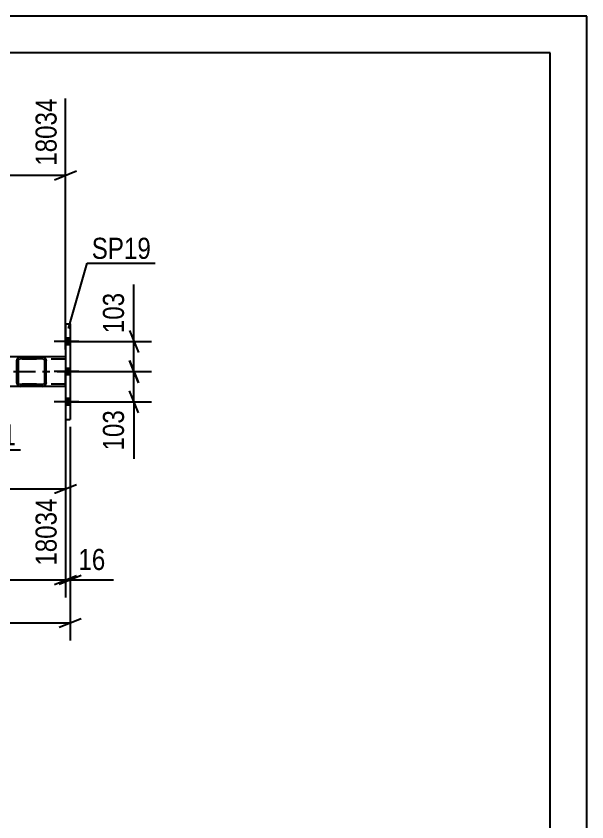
# Model space of a CAD drawing. Header units: millimetres. Extents: x 0 to 841, y 0 to 594.
# Drawn here: x 763.5 to 841, y 484.5 to 594 of the extents above; entities that cross this region are included whole.
import ezdxf

# ---------------------------------------------------------------- set-up
doc = ezdxf.new("R2010")
doc.units = ezdxf.units.MM
doc.linetypes.add('DXK_LINE_DOT2', pattern=[3.9198, 1.9599, -1.9599])
doc.linetypes.add('DXK_LINE_DOT3', pattern=[5.9187, 2.979, -0.9799, 0.9799, -0.9799])
doc.styles.add('Arial Narrow', font='ARIALN.TTF', dxfattribs={"height": 0.2})

# ---------------------------------------------------------------- blocks, each defined once
blk = doc.blocks.new('Unknown-318888112-1133')
at = {"color": 5, "linetype": 'Continuous'}
for p, q in [((841, 594), (0, 594)), ((841, 0), (841, 594)), ((836, 589), (5, 589)), ((836, 5), (836, 589))]:
    blk.add_line(p, q, dxfattribs=at)
blk = doc.blocks.new('Part-318888112-5631 - 5490')
at = {"color": 2, "linetype": 'Continuous'}
for p, q in [((764.05, 547.69), (763.86, 547.65)), ((763.88, 547.38), (763.95, 547.43)), ((763.95, 547.43), (764.05, 547.45)), ((767.09, 547.69), (764.05, 547.69)), ((767.09, 547.45), (764.05, 547.45)), ((767.27, 547.65), (767.09, 547.69)), ((767.09, 547.45), (767.18, 547.43)), ((767.18, 547.43), (767.26, 547.38)), ((763.6, 547.39), (763.57, 547.21)), ((763.57, 544.17), (763.57, 547.21)), ((763.81, 547.21), (763.82, 547.3)), ((763.81, 544.17), (763.81, 547.21)), ((763.82, 547.3), (763.88, 547.38)), ((767.26, 547.38), (767.31, 547.3)), ((767.31, 547.3), (767.33, 547.21)), ((767.33, 547.21), (767.33, 544.17)), ((767.57, 547.21), (767.53, 547.39)), ((767.57, 544.17), (767.57, 547.21)), ((763.57, 544.17), (763.6, 543.98)), ((763.82, 544.07), (763.81, 544.17)), ((767.33, 544.17), (767.31, 544.07)), ((767.53, 543.98), (767.57, 544.17)), ((763.88, 544), (763.82, 544.07)), ((763.86, 543.72), (764.05, 543.69)), ((763.95, 543.95), (763.88, 544)), ((764.05, 543.93), (763.95, 543.95)), ((767.09, 543.93), (764.05, 543.93)), ((767.09, 543.69), (764.05, 543.69)), ((767.18, 543.95), (767.09, 543.93)), ((767.09, 543.69), (767.27, 543.72)), ((767.26, 544), (767.18, 543.95)), ((767.31, 544.07), (767.26, 544))]:
    blk.add_line(p, q, dxfattribs=at)
at = {"color": 7, "linetype": 'DXK_LINE_DOT2'}
for p, q in [((763.86, 547.65), (764.05, 547.69)), ((767.09, 547.69), (767.27, 547.65)), ((763.57, 547.21), (763.6, 547.39)), ((767.53, 547.39), (767.57, 547.21)), ((763.6, 543.98), (763.57, 544.17)), ((767.57, 544.17), (767.53, 543.98)), ((764.05, 543.69), (763.86, 543.72)), ((767.27, 543.72), (767.09, 543.69))]:
    blk.add_line(p, q, dxfattribs=at)
at = {"color": 7, "linetype": 'DXK_LINE_DOT3'}
blk.add_line((765.57, 545.69), (765.57, 545.69), dxfattribs=at)
at = {"color": 2, "linetype": 'Continuous'}
for centre, start, end in [((764.05, 547.21), 112.5, 157.5), ((767.09, 547.21), 22.5, 67.5), ((764.05, 544.17), 202.5, 247.5), ((767.09, 544.17), 292.5, 337.5)]:
    blk.add_arc(centre, 0.48, start, end, dxfattribs=at)
at = {"color": 7, "linetype": 'DXK_LINE_DOT2'}
for centre, start, end in [((764.05, 547.21), 112.5, 157.5), ((767.09, 547.21), 22.5, 67.5), ((764.05, 544.17), 202.5, 247.5), ((767.09, 544.17), 292.5, 337.5)]:
    blk.add_arc(centre, 0.48, start, end, dxfattribs=at)
blk = doc.blocks.new('Part-318888112-5662 - 5490')
at = {"color": 2, "linetype": 'Continuous'}
for p, q in [((770.18, 552.19), (770.82, 552.19)), ((770.18, 552.19), (770.18, 539.19)), ((770.82, 552.19), (770.82, 539.19)), ((770.18, 539.19), (770.82, 539.19))]:
    blk.add_line(p, q, dxfattribs=at)
blk = doc.blocks.new('Bolt-318888112-5722 - 5490')
at = {"linetype": 'Continuous'}
for points in [[(770.82, 549.35), (770.82, 550.23), (770.18, 550.23), (770.18, 549.35)], [(770.82, 549.35), (770.82, 550.23), (770.18, 550.23), (770.18, 549.35)], [(770.82, 549.35), (770.82, 550.23), (770.18, 550.23), (770.18, 549.35)], [(770.82, 545.25), (770.82, 546.13), (770.18, 546.13), (770.18, 545.25)], [(770.82, 545.25), (770.82, 546.13), (770.18, 546.13), (770.18, 545.25)], [(770.82, 541.15), (770.82, 542.03), (770.18, 542.03), (770.18, 541.15)], [(770.82, 541.15), (770.82, 542.03), (770.18, 542.03), (770.18, 541.15)], [(770.82, 541.15), (770.82, 542.03), (770.18, 542.03), (770.18, 541.15)]]:
    blk.add_hatch(color=1, dxfattribs=at).paths.add_polyline_path(points)
at = {"color": 1, "linetype": 'Continuous'}
for p, q in [((771.98, 549.79), (768.66, 549.79)), ((771.98, 549.79), (768.66, 549.79)), ((771.98, 549.79), (768.66, 549.79)), ((770.82, 550.23), (770.18, 550.23)), ((770.82, 550.23), (770.18, 550.23)), ((770.82, 550.23), (770.18, 550.23)), ((770.82, 549.35), (770.18, 549.35)), ((770.82, 549.35), (770.18, 549.35)), ((770.82, 549.35), (770.18, 549.35)), ((771.98, 545.69), (768.66, 545.69)), ((771.98, 545.69), (768.66, 545.69)), ((770.82, 546.13), (770.18, 546.13)), ((770.82, 546.13), (770.18, 546.13)), ((770.82, 545.25), (770.18, 545.25)), ((770.82, 545.25), (770.18, 545.25)), ((770.82, 542.03), (770.18, 542.03)), ((770.82, 542.03), (770.18, 542.03)), ((770.82, 542.03), (770.18, 542.03)), ((771.98, 541.59), (768.66, 541.59)), ((771.98, 541.59), (768.66, 541.59)), ((771.98, 541.59), (768.66, 541.59)), ((770.82, 541.15), (770.18, 541.15)), ((770.82, 541.15), (770.18, 541.15)), ((770.82, 541.15), (770.18, 541.15))]:
    blk.add_line(p, q, dxfattribs=at)
blk = doc.blocks.new('Part-318888112-5729 - 5490')
at = {"color": 2, "linetype": 'Continuous'}
for p, q in [((770.18, 547.69), (749.79, 547.69)), ((764.02, 543.69), (749.79, 543.69)), ((770.18, 543.69), (767.11, 543.69))]:
    blk.add_line(p, q, dxfattribs=at)
at = {"color": 7, "linetype": 'DXK_LINE_DOT2'}
for p, q in [((770.18, 543.69), (770.18, 547.69)), ((770.18, 547.37), (106.14, 547.37)), ((770.18, 544.01), (106.14, 544.01)), ((767.11, 543.69), (764.02, 543.69))]:
    blk.add_line(p, q, dxfattribs=at)
at = {"color": 7, "linetype": 'DXK_LINE_DOT3'}
blk.add_line((106.14, 545.69), (770.18, 545.69), dxfattribs=at)
blk = doc.blocks.new('StraightDimension-318888112-6383 - 5490')
at = {"color": 7, "linetype": 'Continuous'}
for p, q in [((770.18, 538.19), (770.18, 514.99)), ((770.82, 538.19), (770.82, 514.99)), ((768.68, 516.79), (771.68, 517.99)), ((772.32, 517.99), (769.32, 516.79)), ((770.18, 517.39), (770.82, 517.39)), ((770.82, 517.39), (776.72, 517.39)), ((770.82, 517.39), (776.72, 517.39))]:
    blk.add_line(p, q, dxfattribs=at)
at = {"color": 0}
blk.add_wipeout([(776.2, 518.14), (776.2, 522.34), (771.34, 522.34), (771.34, 518.14)], dxfattribs=at)
at = {"color": 3, "style": 'Arial Narrow'}
blk.add_text('16', height=2.863, dxfattribs=at).set_placement((771.94, 518.74))
blk = doc.blocks.new('StraightDimension-318888112-6373 - 5490')
at = {"color": 7, "linetype": 'Continuous'}
for p, q in [((770.18, 538.19), (770.18, 514.99)), ((768.68, 516.79), (771.68, 517.99)), ((64.22, 517.39), (770.18, 517.39))]:
    blk.add_line(p, q, dxfattribs=at)
blk = doc.blocks.new('StraightDimension-318888112-6394 - 5490')
at = {"color": 7, "linetype": 'Continuous'}
for p, q in [((770.82, 538.19), (770.82, 509.17)), ((63.58, 511.57), (770.82, 511.57)), ((769.32, 510.97), (772.32, 512.17))]:
    blk.add_line(p, q, dxfattribs=at)
blk = doc.blocks.new('StraightDimension-318888112-6405 - 5490')
at = {"color": 7, "linetype": 'Continuous'}
for p, q in [((778.88, 547.19), (780.08, 544.19)), ((770.42, 545.69), (781.88, 545.69)), ((779.48, 541.59), (779.48, 545.69)), ((780.08, 540.09), (778.88, 543.09)), ((770.42, 541.59), (781.88, 541.59)), ((779.48, 541.59), (779.48, 533.86)), ((779.48, 541.59), (779.48, 533.86))]:
    blk.add_line(p, q, dxfattribs=at)
at = {"color": 0}
blk.add_wipeout([(778.73, 541.07), (774.53, 541.07), (774.53, 534.38), (778.73, 534.38)], dxfattribs=at)
at = {"color": 3, "style": 'Arial Narrow'}
blk.add_text('103', height=2.863, rotation=90.0002, dxfattribs=at).set_placement((778.13, 534.98))
blk = doc.blocks.new('StraightDimension-318888112-6415 - 5490')
at = {"color": 7, "linetype": 'Continuous'}
for p, q in [((779.48, 549.79), (779.48, 557.53)), ((779.48, 549.79), (779.48, 557.53)), ((778.88, 551.29), (780.08, 548.29)), ((770.42, 549.79), (781.88, 549.79)), ((779.48, 545.69), (779.48, 549.79)), ((780.08, 544.19), (778.88, 547.19)), ((770.42, 545.69), (781.88, 545.69))]:
    blk.add_line(p, q, dxfattribs=at)
at = {"color": 0}
blk.add_wipeout([(778.73, 557), (774.53, 557), (774.53, 550.32), (778.73, 550.32)], dxfattribs=at)
at = {"color": 3, "style": 'Arial Narrow'}
blk.add_text('103', height=2.863, rotation=90.0002, dxfattribs=at).set_placement((778.13, 550.92))
blk = doc.blocks.new('StraightDimension-318888112-6426 - 5490')
at = {"color": 7, "linetype": 'Continuous'}
for p, q in [((719.17, 542.29), (719.17, 519.33)), ((770.18, 542.69), (770.18, 519.33)), ((720.67, 530.37), (717.67, 529.17)), ((768.68, 529.17), (771.68, 530.37)), ((719.17, 529.77), (770.18, 529.77))]:
    blk.add_line(p, q, dxfattribs=at)
at = {"color": 0}
blk.add_wipeout([(748.93, 530.52), (748.93, 534.72), (740.42, 534.72), (740.42, 530.52)], dxfattribs=at)
at = {"color": 3, "style": 'Arial Narrow'}
blk.add_text('1275', height=2.863, dxfattribs=at).set_placement((741.02, 531.12))
at = {"color": 0, "linetype": 'Continuous'}
blk.add_wipeout([(769.58, 529.07), (765.38, 529.07), (765.38, 518.73), (769.58, 518.73)], dxfattribs=at)
at = {"color": 3, "linetype": 'Continuous', "style": 'Arial Narrow'}
blk.add_text('18034', height=2.863, rotation=90.0002, dxfattribs=at).set_placement((768.98, 519.33))
blk = doc.blocks.new('StraightDimension-318888112-14651 - 5490')
at = {"color": 7, "linetype": 'Continuous'}
for p, q in [((749.79, 548.69), (749.79, 587.31)), ((770.18, 548.69), (770.18, 582.81)), ((751.29, 572.97), (748.29, 571.77)), ((768.68, 571.77), (771.68, 572.97)), ((749.79, 572.37), (770.18, 572.37))]:
    blk.add_line(p, q, dxfattribs=at)
at = {"color": 0}
blk.add_wipeout([(763.33, 573.12), (763.33, 577.32), (756.64, 577.32), (756.64, 573.12)], dxfattribs=at)
at = {"color": 3, "style": 'Arial Narrow'}
blk.add_text('510', height=2.863, dxfattribs=at).set_placement((757.24, 573.72))
at = {"color": 0, "linetype": 'Continuous'}
blk.add_wipeout([(769.58, 583.41), (765.38, 583.41), (765.38, 573.07), (769.58, 573.07)], dxfattribs=at)
at = {"color": 3, "linetype": 'Continuous', "style": 'Arial Narrow'}
blk.add_text('18034', height=2.863, rotation=90.0002, dxfattribs=at).set_placement((768.98, 573.67))
blk = doc.blocks.new('Mark-318888112-5492 - 5490')
at = {"color": 30, "linetype": 'Continuous'}
for p, q in [((749.02, 542.1), (753.37, 535.08)), ((753.37, 535.08), (764.08, 535.08))]:
    blk.add_line(p, q, dxfattribs=at)
at = {"color": 0}
blk.add_wipeout([(763.48, 535.68), (763.48, 538.68), (753.97, 538.68), (753.97, 535.68)], dxfattribs=at)
blk.add_wipeout([(763.48, 535.68), (763.48, 538.68), (753.97, 538.68), (753.97, 535.68)], dxfattribs=at)
at = {"color": 3, "style": 'Arial Narrow'}
blk.add_text('PL581', height=2.863, dxfattribs=at).set_placement((753.97, 535.68))
blk = doc.blocks.new('Mark-318888112-5658 - 5490')
at = {"color": 30, "linetype": 'Continuous'}
for p, q in [((770.6, 551.54), (773.15, 560.42)), ((773.15, 560.42), (782.38, 560.42))]:
    blk.add_line(p, q, dxfattribs=at)
at = {"color": 0}
blk.add_wipeout([(781.78, 561.02), (781.78, 564.02), (773.75, 564.02), (773.75, 561.02)], dxfattribs=at)
blk.add_wipeout([(781.78, 561.02), (781.78, 564.02), (773.75, 564.02), (773.75, 561.02)], dxfattribs=at)
at = {"color": 3, "style": 'Arial Narrow'}
blk.add_text('SP19', height=2.863, dxfattribs=at).set_placement((773.75, 561.02))

msp = doc.modelspace()

# ---------------------------------------------------------------- block references
for name in ['Unknown-318888112-1133', 'Part-318888112-5662 - 5490', 'Bolt-318888112-5722 - 5490', 'Part-318888112-5729 - 5490', 'Part-318888112-5631 - 5490']:
    msp.add_blockref(name, (0, 0))

# ---------------------------------------------------------------- next in the draw order: block references
msp.add_blockref('StraightDimension-318888112-6383 - 5490', (0, 0))

# ---------------------------------------------------------------- next in the draw order: block references
msp.add_blockref('StraightDimension-318888112-6373 - 5490', (0, 0))

# ---------------------------------------------------------------- next in the draw order: block references
msp.add_blockref('StraightDimension-318888112-6394 - 5490', (0, 0))

# ---------------------------------------------------------------- next in the draw order: block references
msp.add_blockref('StraightDimension-318888112-6405 - 5490', (0, 0))

# ---------------------------------------------------------------- next in the draw order: block references
for name in ['StraightDimension-318888112-6415 - 5490', 'StraightDimension-318888112-6426 - 5490']:
    msp.add_blockref(name, (0, 0))

# ---------------------------------------------------------------- next in the draw order: block references
for name in ['StraightDimension-318888112-14651 - 5490', 'Mark-318888112-5492 - 5490']:
    msp.add_blockref(name, (0, 0))

# ---------------------------------------------------------------- next in the draw order: block references
msp.add_blockref('Mark-318888112-5658 - 5490', (0, 0))

doc.saveas('drawing.dxf')
